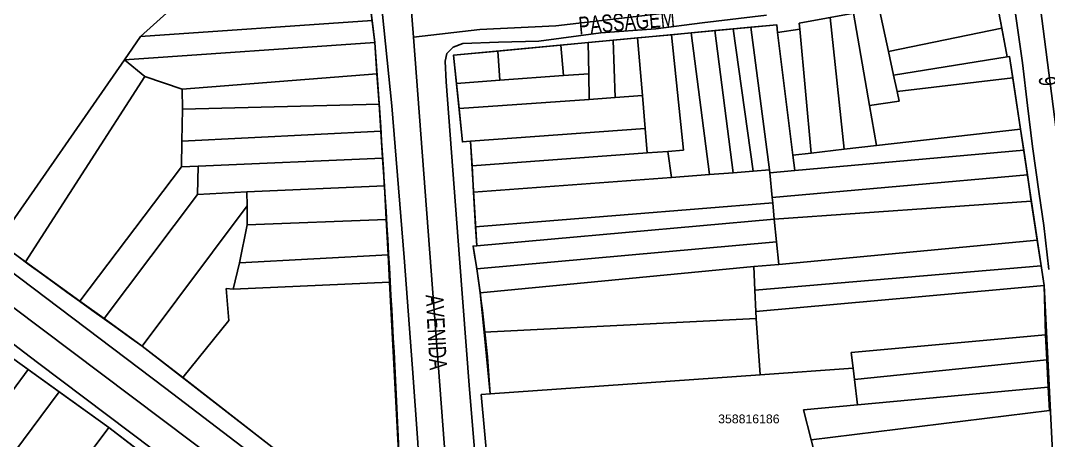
# Model space of a CAD drawing. Extents: x 201512 to 203323, y 4836571 to 4838029.
# Drawn here: x 202609.8 to 202843.9, y 4837358.6 to 4837454.1 of the extents above; entities that cross this region are included whole.
import ezdxf

# ---------------------------------------------------------------- set-up
doc = ezdxf.new("R2010")
doc.units = 0
doc.header["$LTSCALE"] = 1.5
doc.header["$MEASUREMENT"] = 0
for name, color, linetype in [('CD-MALHA-LOTES', 40, 'CONTINUOUS'), ('CD_TXT_QUADRA', 7, 'CONTINUOUS'), ('RU-QUADRAS', 6, 'CONTINUOUS'), ('SV-EIXO-RUA-N-PAV', 6, 'CONTINUOUS'), ('SV-EIXO-RUA-PAV', 20, 'CONTINUOUS'), ('SV-RUA-NAO-PAV-S-GUIA-C-GUIA', 7, 'CONTINUOUS'), ('SV-RUA-PAVIM-S-GUIA-C-GUIA', 7, 'CONTINUOUS'), ('SV-TXT-RUA-N-PAV-S-GUIA-C-GUIA', 7, 'CONTINUOUS')]:
    doc.layers.add(name, color=color, linetype=linetype)
doc.styles.add('ARIAL', font='arial.ttf')
doc.styles.add('MONOTXT', font='arial.ttf', dxfattribs={"height": 0.2})

msp = doc.modelspace()

# ---------------------------------------------------------------- linework, layer by layer
at = {"layer": 'CD-MALHA-LOTES', "linetype": 'Continuous'}
for p, q in [((202689.82, 4837454.12), (202688.8, 4837462.14)), ((202833.25, 4837452.4), (202831.5, 4837461.76)), ((202643.79, 4837456.52), (202637.09, 4837450.47)), ((202799.46, 4837455.81), (202803.13, 4837434.82)), ((202805.33, 4837456.9), (202807.42, 4837447.11)), ((202637.09, 4837450.47), (202689.82, 4837454.12)), ((202690.45, 4837449.17), (202689.82, 4837454.12)), ((202781.99, 4837453.17), (202776.09, 4837452.6)), ((202782.2, 4837451.45), (202781.99, 4837453.17)), ((202794.14, 4837454.82), (202787.1, 4837453.51)), ((202787.1, 4837453.51), (202787.25, 4837452.15)), ((202797.38, 4837424.83), (202794.14, 4837454.82)), ((202637.09, 4837450.47), (202633.41, 4837445.19)), ((202758.04, 4837450.91), (202750.29, 4837450.18)), ((202762.49, 4837451.33), (202758.04, 4837450.91)), ((202760.76, 4837424.63), (202758.04, 4837450.91)), ((202767.92, 4837451.84), (202762.49, 4837451.33)), ((202762.49, 4837451.33), (202766.64, 4837419.09)), ((202772.08, 4837452.23), (202767.92, 4837451.84)), ((202772.06, 4837419.5), (202767.92, 4837451.84)), ((202776.09, 4837452.6), (202772.08, 4837452.23)), ((202776.63, 4837419.83), (202772.08, 4837452.23)), ((202776.09, 4837452.6), (202780.32, 4837420.12)), ((202787.25, 4837452.15), (202782.2, 4837451.45)), ((202785.64, 4837423.48), (202782.2, 4837451.45)), ((202787.25, 4837452.15), (202789.84, 4837423.97)), ((202807.42, 4837447.11), (202833.25, 4837452.4)), ((202834.47, 4837445.91), (202833.25, 4837452.4)), ((202633.41, 4837445.19), (202690.45, 4837449.17)), ((202690.94, 4837442.02), (202690.45, 4837449.17)), ((202732.83, 4837448.54), (202718.43, 4837447.19)), ((202739.04, 4837449.12), (202732.83, 4837448.54)), ((202733.39, 4837441.63), (202732.83, 4837448.54)), ((202744.7, 4837449.67), (202739.04, 4837449.12)), ((202739.16, 4837442), (202739.04, 4837449.12)), ((202750.29, 4837450.18), (202744.7, 4837449.67)), ((202745.2, 4837436.62), (202744.7, 4837449.67)), ((202751.39, 4837437.04), (202750.29, 4837450.18)), ((202718.43, 4837447.19), (202708.35, 4837446.24)), ((202708.35, 4837446.24), (202709.03, 4837439.8)), ((202718.94, 4837440.54), (202718.43, 4837447.19)), ((202807.42, 4837447.11), (202808.57, 4837441.73)), ((202808.57, 4837441.73), (202834.47, 4837445.91)), ((202835, 4837445.99), (202834.47, 4837445.91)), ((202835.75, 4837441.1), (202835, 4837445.99)), ((202633.41, 4837445.19), (202604.59, 4837403.78)), ((202633.41, 4837445.19), (202638.06, 4837441.37)), ((202638.06, 4837441.37), (202610.91, 4837399.22)), ((202638.06, 4837441.37), (202646.58, 4837438.52)), ((202646.58, 4837438.52), (202690.94, 4837442.02)), ((202691.41, 4837435.09), (202690.94, 4837442.02)), ((202718.94, 4837440.54), (202733.39, 4837441.63)), ((202733.39, 4837441.63), (202739.16, 4837442)), ((202739.16, 4837442), (202739.25, 4837436.19)), ((202808.57, 4837441.73), (202809.4, 4837438)), ((202809.4, 4837438), (202835.75, 4837441.1)), ((202837.5, 4837429.45), (202835.75, 4837441.1)), ((202709.03, 4837439.8), (202718.94, 4837440.54)), ((202709.03, 4837439.8), (202709.63, 4837434.08)), ((202646.58, 4837438.52), (202646.63, 4837433.96)), ((202739.25, 4837436.19), (202745.2, 4837436.62)), ((202745.2, 4837436.62), (202751.39, 4837437.04)), ((202751.39, 4837437.04), (202752.02, 4837429.56)), ((202809.84, 4837435.75), (202809.4, 4837438)), ((202646.63, 4837433.96), (202691.41, 4837435.09)), ((202691.82, 4837428.95), (202691.41, 4837435.09)), ((202709.63, 4837434.08), (202739.25, 4837436.19)), ((202709.63, 4837434.08), (202710.41, 4837426.51)), ((202803.13, 4837434.82), (202809.84, 4837435.75)), ((202803.13, 4837434.82), (202804.73, 4837425.68)), ((202646.63, 4837433.96), (202646.51, 4837426.7)), ((202712.27, 4837426.65), (202752.02, 4837429.56)), ((202752.02, 4837429.56), (202752.5, 4837424.02)), ((202804.73, 4837425.68), (202837.5, 4837429.45)), ((202838.24, 4837424.67), (202837.5, 4837429.45)), ((202646.51, 4837426.7), (202691.82, 4837428.95)), ((202692.23, 4837422.83), (202691.82, 4837428.95)), ((202646.51, 4837426.7), (202646.42, 4837420.84)), ((202710.41, 4837426.51), (202712.27, 4837426.65)), ((202712.27, 4837426.65), (202712.59, 4837421.1)), ((202757.15, 4837424.36), (202760.76, 4837424.63)), ((202786.08, 4837420.02), (202838.24, 4837424.67)), ((202789.84, 4837423.97), (202797.38, 4837424.83)), ((202797.38, 4837424.83), (202804.73, 4837425.68)), ((202839.08, 4837418.99), (202838.24, 4837424.67)), ((202650.21, 4837421), (202692.23, 4837422.83)), ((202692.65, 4837416.54), (202692.23, 4837422.83)), ((202712.59, 4837421.1), (202752.5, 4837424.02)), ((202752.5, 4837424.02), (202757.15, 4837424.36)), ((202757.15, 4837424.36), (202758.02, 4837418.44)), ((202789.84, 4837423.97), (202785.64, 4837423.48)), ((202786.08, 4837420.02), (202785.64, 4837423.48)), ((202623.27, 4837390.28), (202646.42, 4837420.84)), ((202646.42, 4837420.84), (202650.21, 4837421)), ((202650.21, 4837421), (202650.04, 4837414.56)), ((202712.59, 4837421.1), (202712.94, 4837415.04)), ((202776.63, 4837419.83), (202780.32, 4837420.12)), ((202780.32, 4837420.12), (202780.39, 4837419.51)), ((202780.39, 4837419.51), (202786.08, 4837420.02)), ((202712.94, 4837415.04), (202758.02, 4837418.44)), ((202758.02, 4837418.44), (202766.64, 4837419.09)), ((202766.64, 4837419.09), (202772.06, 4837419.5)), ((202772.06, 4837419.5), (202776.63, 4837419.83)), ((202780.39, 4837419.51), (202780.93, 4837413.86)), ((202780.93, 4837413.86), (202839.08, 4837418.99)), ((202839.97, 4837413.05), (202839.08, 4837418.99)), ((202661.31, 4837415.17), (202692.65, 4837416.54)), ((202693.06, 4837408.85), (202692.65, 4837416.54)), ((202628.77, 4837386.32), (202650.04, 4837414.56)), ((202650.04, 4837414.56), (202661.31, 4837415.17)), ((202661.35, 4837411.93), (202661.31, 4837415.17)), ((202712.94, 4837415.04), (202713.4, 4837407.21)), ((202780.93, 4837413.86), (202781.07, 4837412.66)), ((202781.43, 4837408.96), (202839.97, 4837413.05)), ((202841.32, 4837404.12), (202839.97, 4837413.05)), ((202637.48, 4837380.01), (202661.35, 4837411.93)), ((202661.35, 4837411.93), (202661.4, 4837407.61)), ((202781.07, 4837412.66), (202713.4, 4837407.21)), ((202781.07, 4837412.66), (202781.43, 4837408.96)), ((202693.06, 4837408.85), (202661.4, 4837407.61)), ((202693.5, 4837400.8), (202693.06, 4837408.85)), ((202713.66, 4837402.89), (202781.43, 4837408.96)), ((202781.43, 4837408.96), (202781.94, 4837403.78)), ((202661.4, 4837407.61), (202659.64, 4837398.99)), ((202713.4, 4837407.21), (202713.66, 4837402.89)), ((202604.59, 4837403.78), (202610.91, 4837399.22)), ((202781.94, 4837403.78), (202713.7, 4837397.59)), ((202782.46, 4837398.58), (202781.94, 4837403.78)), ((202782.46, 4837398.58), (202841.32, 4837404.12)), ((202842.21, 4837398.31), (202841.32, 4837404.12)), ((202712.83, 4837402.81), (202713.66, 4837402.89)), ((202713.7, 4837397.59), (202712.83, 4837402.81)), ((202610.91, 4837399.22), (202623.27, 4837390.28)), ((202659.64, 4837398.99), (202658.16, 4837393.03)), ((202659.64, 4837398.99), (202693.5, 4837400.8)), ((202693.82, 4837394.58), (202693.5, 4837400.8)), ((202713.7, 4837397.59), (202714.44, 4837392.13)), ((202714.44, 4837392.13), (202776.74, 4837398.17)), ((202776.74, 4837398.17), (202782.46, 4837398.58)), ((202776.74, 4837398.17), (202777.01, 4837392.8)), ((202777.01, 4837392.8), (202842.21, 4837398.31)), ((202842.89, 4837393.85), (202842.21, 4837398.31)), ((202658.16, 4837393.03), (202693.82, 4837394.58)), ((202696.33, 4837346.64), (202693.82, 4837394.58)), ((202656.62, 4837393.16), (202657.21, 4837385.87)), ((202658.16, 4837393.03), (202656.62, 4837393.16)), ((202714.44, 4837392.13), (202715.34, 4837383.19)), ((202777.01, 4837392.8), (202777.26, 4837387.91)), ((202777.26, 4837387.91), (202842.89, 4837393.85)), ((202843.21, 4837382.61), (202842.89, 4837393.85)), ((202623.27, 4837390.28), (202628.77, 4837386.32)), ((202777.26, 4837387.91), (202777.34, 4837386.33)), ((202628.77, 4837386.32), (202637.48, 4837380.01)), ((202657.21, 4837385.87), (202646.74, 4837372.89)), ((202777.34, 4837386.33), (202715.34, 4837383.19)), ((202778.24, 4837373.49), (202777.34, 4837386.33)), ((202715.34, 4837383.19), (202716.74, 4837369.14)), ((202798.97, 4837378.61), (202843.21, 4837382.61)), ((202843.21, 4837382.61), (202843.51, 4837376.91)), ((202611.48, 4837374.7), (202604.9, 4837379.43)), ((202646.74, 4837372.89), (202637.48, 4837380.01)), ((202799.38, 4837375), (202798.97, 4837378.61)), ((202843.51, 4837376.91), (202799.68, 4837372.44)), ((202843.85, 4837370.69), (202843.51, 4837376.91)), ((202577.89, 4837329.34), (202611.48, 4837374.7)), ((202618.55, 4837369.62), (202611.48, 4837374.7)), ((202716.74, 4837369.14), (202778.24, 4837373.49)), ((202778.24, 4837373.49), (202799.38, 4837375)), ((202799.68, 4837372.44), (202799.38, 4837375)), ((202646.74, 4837372.89), (202687.75, 4837341.03)), ((202800.35, 4837366.69), (202799.68, 4837372.44)), ((202618.55, 4837369.62), (202584.3, 4837323.78)), ((202629.84, 4837361.54), (202618.55, 4837369.62)), ((202716.74, 4837369.14), (202714.7, 4837368.99)), ((202714.7, 4837368.99), (202716.13, 4837353.33)), ((202843.85, 4837370.69), (202800.35, 4837366.69)), ((202844.12, 4837365.37), (202843.85, 4837370.69)), ((202800.35, 4837366.69), (202788.07, 4837365.56)), ((202788.07, 4837365.56), (202789.86, 4837358.72)), ((202789.86, 4837358.72), (202844.12, 4837365.37)), ((202594.9, 4837314.99), (202629.84, 4837361.54)), ((202647.46, 4837348.03), (202629.84, 4837361.54)), ((202789.86, 4837358.72), (202791.3, 4837353.1))]:
    msp.add_line(p, q, dxfattribs=at)
at = {"layer": 'RU-QUADRAS', "color": 6, "linetype": 'Continuous'}
for points in [[(202595.42, 4837476.43, -0.0409096721), (202610.45, 4837489.22), (202613.94, 4837489.6), (202614.42, 4837502.08, -0.1390782785), (202621.42, 4837504.25), (202621.03, 4837505.79), (202687.36, 4837518.53), (202688.72, 4837491.29), (202687.17, 4837491.18), (202687.78, 4837470.2), (202690.45, 4837449.17, -0.0073614592), (202696.33, 4837346.64), (202687.75, 4837341.03), (202637.48, 4837380.01, -0.0106193216), (202546.95, 4837447.33, -0.0271427277)], [(202716.13, 4837353.33), (202714.7, 4837368.99), (202716.74, 4837369.14, 0.0249605462), (202712.83, 4837402.81), (202713.66, 4837402.89), (202712.27, 4837426.65), (202710.41, 4837426.51), (202708.35, 4837446.24), (202781.99, 4837453.17), (202782.2, 4837451.45), (202787.25, 4837452.15), (202787.1, 4837453.51), (202831.5, 4837461.76), (202834.47, 4837445.91), (202835, 4837445.99), (202842.89, 4837393.85), (202846, 4837331.72)]]:
    msp.add_lwpolyline(points, format="xyb", dxfattribs=at)
msp.add_lwpolyline([(202504.96, 4837350.25, -0.0299675195), (202552.35, 4837413.11), (202568.6, 4837401.49), (202570.59, 4837404.08), (202629.84, 4837361.54), (202682.23, 4837321.36), (202638.98, 4837259.67), (202599.07, 4837285.95), (202598.49, 4837285.07), (202546.23, 4837322.37), (202545.5, 4837321.39), (202517.6, 4837339.73)], format="xyb", close=True, dxfattribs=at)
at = {"layer": 'SV-EIXO-RUA-N-PAV'}
for points in [[(202834.37598, 4837593.92), (202834.448273, 4837577.124229), (202836.656849, 4837536.525142), (202837.199573, 4837525.74972), (202840.413697, 4837469.980687), (202847.867682, 4837412.194552), (202851.133238, 4837381.881678), (202853.262948, 4837360.868538), (202856.294356, 4837325.658323), (202858.0195, 4837309.827247), (202863.815197, 4837300.251748), (202876.307871, 4837289.09949)], [(202699.284906, 4837450.387353), (202714.334858, 4837452.091122), (202731.6565, 4837452.943006), (202751.249833, 4837455.214696), (202766.299785, 4837456.918464), (202784.18935, 4837458.906194), (202798.671378, 4837461.461846), (202814.573214, 4837464.869382), (202826.215629, 4837467.708996), (202834.166547, 4837469.412764), (202840.413697, 4837469.980687), (202849.216498, 4837471.400493), (202868.809832, 4837471.400493), (202884.995628, 4837471.400493), (202905.014904, 4837471.684455), (202923.18843, 4837470.548609), (202941.929879, 4837469.696725), (202959.251521, 4837467.708996), (202973.165627, 4837466.005228), (202985.25961, 4837463.645342), (202998.120073, 4837459.44176)]]:
    msp.add_lwpolyline(points, dxfattribs=at)
at = {"layer": 'SV-EIXO-RUA-PAV'}
for points in [[(202336.603002, 4837593.919686), (202356.528156, 4837577.92104), (202376.772718, 4837560.764632), (202435.836428, 4837517.72928), (202439.204129, 4837515.291828), (202479.216753, 4837486.525645), (202540.035847, 4837440.565762), (202552.894905, 4837430.30586), (202689.957046, 4837327.324036), (202716.628598, 4837305.838619), (202817.904203, 4837230.010896), (202851.951346, 4837203.662215), (202861.948205, 4837195.916379), (202871.727691, 4837188.581765), (202912.88269, 4837157.220154), (202935.6182, 4837139.894866), (202955.436784, 4837124.792382), (203012.589158, 4837081.074782), (203076.368806, 4837033.769686), (203097.363103, 4837018.140419), (203128.179277, 4836995.054169), (203135.904226, 4836988.61406), (203144.788892, 4836981.148304), (203157.104686, 4836968.493468)], [(202688.045906, 4837593.913622), (202699.284906, 4837450.387353), (202708.584725, 4837326.938995), (202709.575212, 4837319.6396), (202710.961452, 4837308.717419), (202717.494495, 4837221.69285), (202719.478059, 4837184.533414), (202722.647028, 4837140.563957), (202724.574622, 4837120.777758), (202725.244914, 4837113.897393), (202727.400483, 4837090.058501), (202731.361695, 4837042.523953), (202732.549072, 4837028.236507), (202736.466256, 4836981.101899), (202738.887999, 4836939.730495), (202739.849271, 4836925.431562), (202740.472484, 4836916.161281), (202738.785615, 4836906.38145), (202736.144556, 4836896.477475), (202730.037105, 4836887.728964), (202721.618726, 4836881.786579), (202705.380074, 4836874.893959)]]:
    msp.add_lwpolyline(points, dxfattribs=at)
at = {"layer": 'SV-RUA-NAO-PAV-S-GUIA-C-GUIA'}
for points in [[(202843.951237, 4837397.502761), (202842.844363, 4837407.500695), (202841.753569, 4837414.697411), (202840.242312, 4837425.49325), (202839.139458, 4837434.790879), (202837.934072, 4837444.538093), (202835.651124, 4837460.532591)], [(202779.650757, 4837455.337187), (202764.967984, 4837453.596692), (202754.4807, 4837452.282022), (202741.892512, 4837451.304678), (202727.809997, 4837449.467804), (202718.615997, 4837449.21153), (202710.521704, 4837448.911952), (202708.277485, 4837448.097862), (202706.88655, 4837446.638682), (202706.446837, 4837444.885173)]]:
    msp.add_lwpolyline(points, dxfattribs=at)
at = {"layer": 'SV-RUA-PAVIM-S-GUIA-C-GUIA'}
for points in [[(202691.795548, 4837459.282752), (202694.311272, 4837434.706274), (202697.108027, 4837400.207158), (202699.002396, 4837374.90685), (202700.242268, 4837358.085052), (202700.304124, 4837356.600515), (202700.273196, 4837354.837629), (202700.273196, 4837352.981959), (202700.189955, 4837350.852809), (202700.004418, 4837348.350501), (202699.618985, 4837345.846972), (202698.981101, 4837343.792111), (202697.84147, 4837342.084349), (202696.368557, 4837340.680412), (202694.652062, 4837339.613402), (202692.863632, 4837338.652334), (202690.719647, 4837337.788834), (202687.971959, 4837337.621974), (202685.718838, 4837338.358558), (202683.858247, 4837339.412371), (202682.134021, 4837340.417526), (202681.615979, 4837340.78866), (202642.856151, 4837370.361792), (202567.064893, 4837427.575745)], [(202706.446837, 4837444.885173), (202706.723696, 4837440.184657), (202709.753079, 4837399.984285), (202712.023393, 4837370.134137), (202714.327888, 4837343.035489), (202714.951392, 4837330.183263), (202715.727126, 4837325.635866), (202716.601659, 4837321.289167), (202717.200932, 4837319.663832)], [(202637.554774, 4837257.876601), (202638.902339, 4837258.184976), (202639.898366, 4837258.791344), (202651.495718, 4837275.670102), (202672.262963, 4837305.711046), (202682.572199, 4837320.631016), (202682.861703, 4837322.433631), (202682.603508, 4837323.882734), (202681.246755, 4837325.175054), (202668.095373, 4837335.24946), (202640.087765, 4837356.388323), (202613.63623, 4837376.336131), (202585.276796, 4837397.823008), (202556.063791, 4837420.004999), (202555.311315, 4837420.500636), (202553.91234, 4837420.442064), (202552.816366, 4837419.835085), (202552.170154, 4837419.230854), (202550.932586, 4837417.172329), (202521.234694, 4837375.821529), (202502.895598, 4837350.36238)]]:
    msp.add_lwpolyline(points, dxfattribs=at)

# ---------------------------------------------------------------- texts
at = {"layer": 'CD_TXT_QUADRA', "linetype": 'Continuous', "style": 'MONOTXT'}
msp.add_text('358816186', height=2, dxfattribs=at).set_placement((202768.65, 4837362.47))
at = {"layer": 'SV-TXT-RUA-N-PAV-S-GUIA-C-GUIA', "style": 'ARIAL', "width": 0.7}
for s, rotation, p in [('PASSAGEM', 5, (202737.041381, 4837450.954769)), ('9', 274, (202841.655772, 4837441.293809)), ('AVENIDA', 273, (202702.039015, 4837391.664086))]:
    msp.add_text(s, height=4, rotation=rotation, dxfattribs=at).set_placement(p)

doc.saveas('drawing.dxf')
